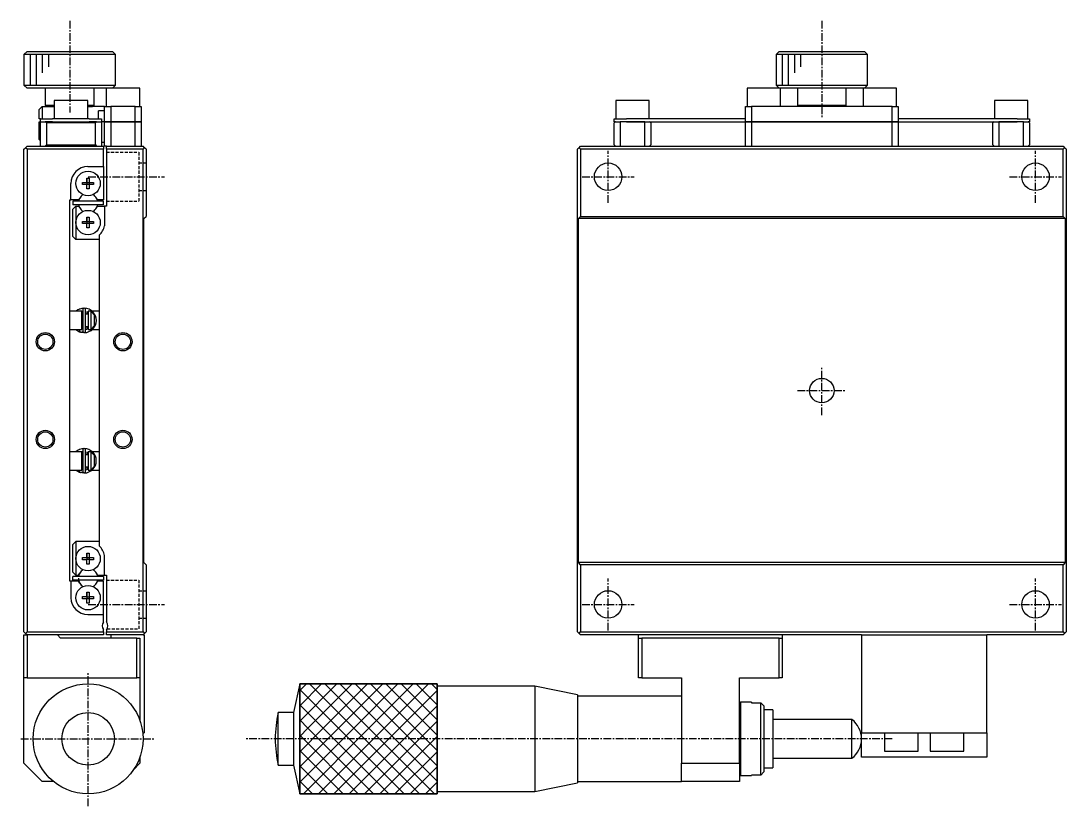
# Model space of a CAD drawing. Extents: x 10 to 391, y 10 to 252.
# Drawn here: x 219.5 to 390.7, y 87.2 to 215.8 of the extents above; entities that cross this region are included whole.
import ezdxf

# ---------------------------------------------------------------- set-up
doc = ezdxf.new("R2010")
doc.units = 0
doc.linetypes.add('CENTER', pattern=[2, 1.25, -0.25, 0.25, -0.25])
doc.linetypes.add('DASHED', pattern=[0.75, 0.5, -0.25])
doc.layers.get('0').update_dxf_attribs({"linetype": 'CONTINUOUS'})
doc.layers.add('CENTER', color=1, linetype='CENTER')

msp = doc.modelspace()

# ---------------------------------------------------------------- linework, layer by layer
at = {"color": 7, "linetype": 'CONTINUOUS'}
for p, q in [((220.5, 210.75), (220, 210.25)), ((220.5, 210.75), (234.5, 210.75)), ((235, 210.25), (234.5, 210.75)), ((343.655071, 210.75), (343.155071, 210.25)), ((343.655071, 210.75), (357.655071, 210.75)), ((358.155071, 210.25), (357.655071, 210.75)), ((235, 210.25), (220, 210.25)), ((220, 210.25), (220, 205.25)), ((235, 205.25), (235, 210.25)), ((358.155071, 210.25), (343.155071, 210.25)), ((343.155071, 210.25), (343.155071, 205.25)), ((358.155071, 205.25), (358.155071, 210.25)), ((220, 205.25), (235, 205.25)), ((220, 205.25), (220.5, 204.75)), ((233.45, 204.75), (220.5, 204.75)), ((223.5, 204.75), (223.5, 201.95)), ((231.5, 201.95), (231.5, 204.75)), ((238.95, 204.75), (233.45, 204.75)), ((233.45, 204.75), (233.45, 201.75)), ((234.5, 204.75), (235, 205.25)), ((238.95, 201.75), (238.95, 204.75)), ((343.905071, 204.75), (338.405071, 204.75)), ((338.405071, 204.75), (338.405071, 201.75)), ((343.155071, 205.25), (350.655071, 205.25)), ((343.155071, 205.25), (343.655071, 204.75)), ((350.655071, 204.75), (343.905071, 204.75)), ((343.905071, 201.75), (343.905071, 204.75)), ((346.655071, 204.75), (346.655071, 201.95)), ((350.655071, 205.25), (358.155071, 205.25)), ((357.405071, 204.75), (350.655071, 204.75)), ((354.655071, 201.95), (354.655071, 204.75)), ((362.905071, 204.75), (357.405071, 204.75)), ((357.405071, 204.75), (357.405071, 201.75)), ((357.655071, 204.75), (358.155071, 205.25)), ((362.905071, 201.75), (362.905071, 204.75)), ((230.45, 202.75), (224.95, 202.75)), ((224.95, 202.75), (224.95, 199.75)), ((230.45, 199.75), (230.45, 202.75)), ((322.405071, 202.75), (316.905071, 202.75)), ((316.905071, 202.75), (316.905071, 199.75)), ((322.405071, 199.75), (322.405071, 202.75)), ((384.405071, 202.75), (378.905071, 202.75)), ((378.905071, 202.75), (378.905071, 199.75)), ((384.405071, 199.75), (384.405071, 202.75)), ((223, 201.75), (222.5, 201.25)), ((222.5, 199.75), (222.5, 201.25)), ((223, 201.75), (223, 199.75)), ((223, 201.75), (224.95, 201.75)), ((223.5, 201.95), (224.95, 201.95)), ((223.5, 201.95), (223.7, 201.75)), ((230.45, 201.95), (231.5, 201.95)), ((230.45, 201.75), (231.2, 201.75)), ((233.2, 201.75), (231.2, 201.75)), ((231.3, 201.75), (231.5, 201.95)), ((233.2, 201.05), (232.2, 201.05)), ((232.2, 199.75), (232.2, 201.05)), ((233.2, 199.25), (233.2, 201.75)), ((233.2, 201.75), (234.2, 201.75)), ((234.2, 201.75), (234.2, 199.25)), ((238.2, 201.75), (234.2, 201.75)), ((238.2, 199.25), (238.2, 201.75)), ((238.2, 201.75), (239.2, 201.75)), ((239.2, 201.75), (239.2, 199.25)), ((338.155071, 199.25), (338.155071, 201.75)), ((338.155071, 201.75), (339.155071, 201.75)), ((339.155071, 201.75), (339.155071, 199.25)), ((362.155071, 201.75), (339.155071, 201.75)), ((346.655071, 201.95), (350.655071, 201.95)), ((346.655071, 201.95), (346.855071, 201.75)), ((350.655071, 201.95), (354.655071, 201.95)), ((354.455071, 201.75), (354.655071, 201.95)), ((362.155071, 199.25), (362.155071, 201.75)), ((362.155071, 201.75), (363.155071, 201.75)), ((363.155071, 201.75), (363.155071, 199.25)), ((222.7, 199.75), (222.5, 199.75)), ((222.5, 196.35), (222.5, 199.25)), ((222.5, 199.25), (222.7, 199.25)), ((222.7, 199.25), (222.7, 199.75)), ((222.7, 199.75), (224.7, 199.75)), ((222.7, 195.25), (222.7, 199.25)), ((222.7, 199.25), (223.5, 199.25)), ((223.7, 199.05), (223.5, 199.25)), ((223.5, 199.25), (223.82822, 199.25)), ((223.82822, 199.25), (223.5, 199.25)), ((231.7, 199.05), (223.7, 199.05)), ((223.7, 199.05), (223.7, 195.45)), ((224.7, 199.25), (223.82822, 199.25)), ((230.7, 199.75), (224.7, 199.75)), ((224.7, 199.25), (230.7, 199.25)), ((230.7, 199.75), (232.7, 199.75)), ((231.57178, 199.25), (230.7, 199.25)), ((231.57178, 199.25), (231.9, 199.25)), ((231.9, 199.25), (231.57178, 199.25)), ((231.9, 199.25), (231.7, 199.05)), ((231.7, 195.45), (231.7, 199.05)), ((231.9, 199.25), (232.7, 199.25)), ((232.7, 199.75), (232.7, 199.25)), ((232.7, 199.25), (232.7, 195.25)), ((233.2, 199.25), (232.7, 199.25)), ((234.2, 199.25), (233.2, 199.25)), ((233.2, 195.25), (233.2, 199.25)), ((233.2, 199.25), (234.2, 199.25)), ((234.2, 199.25), (238.2, 199.25)), ((234.2, 199.25), (234.2, 195.25)), ((238.2, 199.25), (234.2, 199.25)), ((239.2, 199.25), (238.2, 199.25)), ((238.2, 195.25), (238.2, 199.25)), ((238.2, 199.25), (239.2, 199.25)), ((239.2, 199.25), (239.2, 195.25)), ((316.655071, 199.25), (316.655071, 199.75)), ((316.655071, 199.75), (318.655071, 199.75)), ((316.855071, 199.25), (316.655071, 199.05)), ((316.855071, 199.25), (316.655071, 199.25)), ((316.655071, 195.45), (316.655071, 199.05)), ((316.855071, 199.25), (317.655071, 199.25)), ((317.655071, 199.25), (317.655071, 195.25)), ((318.655071, 199.25), (317.655071, 199.25)), ((318.655071, 199.25), (317.655071, 199.25)), ((338.155071, 199.75), (318.655071, 199.75)), ((321.655071, 199.25), (318.655071, 199.25)), ((318.655071, 199.25), (321.655071, 199.25)), ((321.655071, 195.25), (321.655071, 199.25)), ((321.655071, 199.25), (338.155071, 199.25)), ((322.655071, 199.05), (322.455071, 199.25)), ((322.655071, 199.05), (322.655071, 195.45)), ((339.155071, 199.25), (338.155071, 199.25)), ((338.155071, 195.25), (338.155071, 199.25)), ((338.155071, 199.25), (339.155071, 199.25)), ((339.155071, 199.25), (362.155071, 199.25)), ((339.155071, 199.25), (339.155071, 195.25)), ((362.155071, 199.25), (339.155071, 199.25)), ((363.155071, 199.25), (362.155071, 199.25)), ((362.155071, 195.25), (362.155071, 199.25)), ((362.155071, 199.25), (363.155071, 199.25)), ((382.655071, 199.75), (363.155071, 199.75)), ((363.155071, 199.25), (363.155071, 195.25)), ((363.155071, 199.25), (379.655071, 199.25)), ((378.855071, 199.25), (378.655071, 199.05)), ((378.655071, 195.45), (378.655071, 199.05)), ((379.655071, 199.25), (379.655071, 195.25)), ((382.655071, 199.25), (379.655071, 199.25)), ((379.655071, 199.25), (382.655071, 199.25)), ((382.655071, 199.75), (384.655071, 199.75)), ((383.655071, 199.25), (382.655071, 199.25)), ((383.655071, 199.25), (382.655071, 199.25)), ((383.655071, 195.25), (383.655071, 199.25)), ((383.655071, 199.25), (384.455071, 199.25)), ((384.655071, 199.05), (384.455071, 199.25)), ((384.655071, 199.25), (384.455071, 199.25)), ((384.655071, 199.75), (384.655071, 199.25)), ((384.655071, 199.05), (384.655071, 195.45)), ((220.25, 195), (220.5, 195.25)), ((220.5, 195.25), (233, 195.25)), ((222.5, 196.35), (222.7, 196.15)), ((223.5, 195.25), (223.7, 195.45)), ((223.7, 195.45), (231.7, 195.45)), ((231.7, 195.45), (231.9, 195.25)), ((233.2, 195.85), (232.7, 195.85)), ((233, 195.25), (233, 194.75)), ((233.5, 195.25), (233.2, 195.25)), ((233.5, 195.25), (239.5, 195.25)), ((233.5, 194.75), (233.5, 195.25)), ((239.75, 195), (239.5, 195.25)), ((310.905071, 195), (311.155071, 195.25)), ((311.155071, 195.25), (390.155071, 195.25)), ((316.655071, 195.45), (316.855071, 195.25)), ((322.455071, 195.25), (322.655071, 195.45)), ((378.655071, 195.45), (378.855071, 195.25)), ((384.455071, 195.25), (384.655071, 195.45)), ((390.155071, 195.25), (390.405071, 195)), ((220, 194.75), (220.25, 195)), ((220, 115.75), (220, 194.75)), ((220.5, 194.75), (220.25, 195)), ((233, 194.75), (220.5, 194.75)), ((220.5, 194.75), (220.5, 115.75)), ((233, 191.9), (233, 194.75)), ((233.5, 194.75), (233.5, 185.45)), ((239.5, 194.75), (233.5, 194.75)), ((239.75, 195), (239.5, 194.75)), ((239.5, 115.75), (239.5, 194.75)), ((240, 194.75), (239.75, 195)), ((240, 194.75), (240, 183.75)), ((310.905071, 195), (310.655071, 194.75)), ((310.655071, 115.75), (310.655071, 194.75)), ((311.155071, 194.75), (310.905071, 195)), ((390.155071, 194.75), (311.155071, 194.75)), ((311.155071, 194.75), (311.155071, 183.75)), ((390.405071, 195), (390.155071, 194.75)), ((390.155071, 183.75), (390.155071, 194.75)), ((390.655071, 194.75), (390.405071, 195)), ((390.655071, 194.75), (390.655071, 115.75)), ((230.45, 191.9), (233, 191.9)), ((233, 191.9), (233, 186.45)), ((230.32, 190.036361), (230.68, 190.036361)), ((230.32, 189.33), (230.32, 190.036361)), ((230.32, 190.036361), (230.32, 189.33)), ((230.68, 190.036361), (230.68, 189.33)), ((227.7, 186.45), (227.7, 189.15)), ((229.613639, 188.97), (229.613639, 189.33)), ((229.613639, 189.33), (230.32, 189.33)), ((230.32, 188.97), (229.613639, 188.97)), ((230.330372, 189.319628), (230.32, 189.33)), ((230.330372, 188.980372), (230.32, 188.97)), ((230.32, 188.263639), (230.32, 188.97)), ((230.32, 188.263639), (230.32, 188.97)), ((230.330372, 189.319628), (230.669628, 189.319628)), ((230.330372, 188.980372), (230.330372, 189.319628)), ((230.669628, 188.980372), (230.330372, 188.980372)), ((230.669628, 189.319628), (230.68, 189.33)), ((230.669628, 189.319628), (230.669628, 188.980372)), ((230.669628, 188.980372), (230.68, 188.97)), ((230.68, 189.33), (231.386361, 189.33)), ((230.68, 188.97), (230.68, 188.263639)), ((231.386361, 188.97), (230.68, 188.97)), ((231.386361, 189.33), (231.386361, 188.97)), ((229.125185, 186.74375), (228.955588, 186.45)), ((230.68, 188.263639), (230.32, 188.263639)), ((232.044412, 186.45), (231.874815, 186.74375)), ((227.5, 186.45), (227.7, 186.45)), ((227.5, 124.05), (227.5, 186.45)), ((228.955588, 186.45), (227.7, 186.45)), ((233, 186.25), (228, 186.25)), ((228, 186.25), (228, 185.65)), ((228.941104, 186.25), (228, 186.25)), ((233, 185.65), (228, 185.65)), ((228, 184.95), (228.5, 185.45)), ((228, 180.45), (228, 184.95)), ((228.5, 185.45), (228.5, 182.75)), ((228.5, 185.45), (228.955588, 185.45)), ((228.941104, 186.25), (228.85, 186.25)), ((228.941104, 186.25), (228.85, 186.25)), ((228.941104, 186.25), (228.85, 186.25)), ((228.941104, 186.25), (228.85, 186.25)), ((232.15, 186.25), (228.85, 186.25)), ((228.941104, 186.25), (228.85, 186.25)), ((228.941104, 186.25), (228.85, 186.25)), ((228.941104, 186.25), (228.85, 186.25)), ((228.955588, 185.45), (229.125185, 185.15625)), ((231.874815, 185.15625), (232.044412, 185.45)), ((233, 186.45), (232.044412, 186.45)), ((232.044412, 185.45), (233.2, 185.45)), ((232.15, 186.25), (232.058896, 186.25)), ((232.15, 186.25), (232.058896, 186.25)), ((232.15, 186.25), (232.058896, 186.25)), ((232.15, 186.25), (232.058896, 186.25)), ((232.15, 186.25), (232.058896, 186.25)), ((232.15, 186.25), (232.058896, 186.25)), ((232.15, 186.25), (232.058896, 186.25)), ((232.15, 186.25), (232.058896, 186.25)), ((232.15, 186.25), (232.058896, 186.25)), ((232.15, 186.25), (232.058896, 186.25)), ((232.15, 186.25), (232.058896, 186.25)), ((232.15, 186.25), (232.058896, 186.25)), ((232.15, 186.25), (232.058896, 186.25)), ((232.15, 186.25), (232.058896, 186.25)), ((232.15, 186.25), (232.058896, 186.25)), ((232.15, 186.25), (232.058896, 186.25)), ((233, 186.25), (232.058896, 186.25)), ((232.15, 186.25), (232.058896, 186.25)), ((232.15, 186.25), (232.058896, 186.25)), ((232.15, 186.25), (232.058896, 186.25)), ((232.15, 186.25), (232.058896, 186.25)), ((232.15, 186.25), (232.058896, 186.25)), ((232.15, 186.25), (232.058896, 186.25)), ((232.15, 186.25), (232.058896, 186.25)), ((232.15, 186.25), (232.058896, 186.25)), ((232.15, 186.25), (232.058896, 186.25)), ((232.15, 186.25), (232.058896, 186.25)), ((232.15, 186.25), (232.058896, 186.25)), ((232.15, 186.25), (232.058896, 186.25)), ((232.15, 186.25), (232.058896, 186.25)), ((232.15, 186.25), (232.058896, 186.25)), ((232.15, 186.25), (232.058896, 186.25)), ((233, 185.65), (233, 186.25)), ((233.2, 185.45), (233.2, 182.227985)), ((233.5, 185.45), (233.2, 185.45)), ((230.32, 183.636361), (230.68, 183.636361)), ((230.32, 182.93), (230.32, 183.636361)), ((230.32, 183.636361), (230.32, 182.93)), ((230.68, 183.636361), (230.68, 182.93)), ((239.65, 183.4), (240, 183.75)), ((239.65, 127.1), (239.65, 183.4)), ((310.805071, 183.4), (311.155071, 183.75)), ((390.505071, 183.4), (310.805071, 183.4)), ((310.805071, 127.1), (310.805071, 183.4)), ((311.155071, 183.75), (390.155071, 183.75)), ((390.155071, 183.75), (390.505071, 183.4)), ((390.505071, 183.4), (390.505071, 127.1)), ((228.5, 182.75), (228.5, 179.95)), ((229.613639, 182.57), (229.613639, 182.93)), ((229.613639, 182.93), (230.32, 182.93)), ((230.32, 182.57), (229.613639, 182.57)), ((230.330372, 182.919628), (230.32, 182.93)), ((230.330372, 182.580372), (230.32, 182.57)), ((230.32, 181.863639), (230.32, 182.57)), ((230.32, 181.863639), (230.32, 182.57)), ((230.68, 181.863639), (230.32, 181.863639)), ((230.330372, 182.919628), (230.669628, 182.919628)), ((230.330372, 182.580372), (230.330372, 182.919628)), ((230.669628, 182.580372), (230.330372, 182.580372)), ((230.669628, 182.919628), (230.68, 182.93)), ((230.669628, 182.919628), (230.669628, 182.580372)), ((230.669628, 182.580372), (230.68, 182.57)), ((230.68, 182.93), (231.386361, 182.93)), ((230.68, 182.57), (230.68, 181.863639)), ((231.386361, 182.57), (230.68, 182.57)), ((231.386361, 182.93), (231.386361, 182.57)), ((228.5, 179.95), (228, 180.45)), ((232.3, 179.95), (228.5, 179.95)), ((232.3, 180.670938), (232.3, 129.829062)), ((229.5, 168.25), (227.5, 168.25)), ((229.083013, 168.574719), (229.052757, 168.561763)), ((229.129746, 168.593476), (229.082757, 168.575736)), ((229.082757, 168.575736), (229.084188, 168.576033)), ((229.084188, 168.576033), (229.084506, 168.575257)), ((229.086326, 168.575678), (229.084188, 168.576033)), ((229.131876, 168.594192), (229.129746, 168.593476)), ((229.132808, 168.594503), (229.131876, 168.594192)), ((229.134293, 168.594996), (229.132808, 168.594503)), ((229.135234, 168.595306), (229.134293, 168.594996)), ((229.136868, 168.595841), (229.135234, 168.595306)), ((229.138065, 168.596231), (229.136868, 168.595841)), ((229.140381, 168.596978), (229.138065, 168.596231)), ((229.141535, 168.597347), (229.140381, 168.596978)), ((229.499986, 168.240463), (229.629476, 168.265247)), ((229.5, 165.25), (229.5, 168.25)), ((229.629494, 167.75), (229.5, 167.75)), ((229.500041, 168.140777), (229.629494, 167.906077)), ((229.629494, 168.505629), (229.629494, 164.955629)), ((230.079494, 164.955629), (230.079494, 168.505629)), ((230.5, 167.75), (230.079494, 167.75)), ((230.3, 168.215897), (230.3, 167.75)), ((230.5, 168.25), (230.5, 165.25)), ((231, 168.25), (230.5, 168.25)), ((231, 168.195683), (231, 168.25)), ((231, 168.195683), (231.5, 167.666515)), ((231, 165.304317), (231, 168.195683)), ((231.152642, 168.25), (231.15254, 168.25)), ((232.3, 168.25), (231.15339, 168.25)), ((231.5, 167.666515), (231.5, 165.833485)), ((227.5, 165.25), (229.5, 165.25)), ((228.512023, 165.249848), (229.083229, 164.886449)), ((229.0409, 164.90473), (229.825854, 164.732096)), ((229.07409, 164.890298), (229.202907, 165.250029)), ((229.078772, 164.897811), (229.079102, 164.904696)), ((229.07912, 164.892386), (229.078772, 164.897811)), ((229.079102, 164.904696), (229.080109, 164.912991)), ((229.080145, 164.888463), (229.07912, 164.892386)), ((229.080109, 164.912991), (229.081785, 164.922633)), ((229.081839, 164.88607), (229.080145, 164.888463)), ((229.081785, 164.922633), (229.084117, 164.933549)), ((229.084188, 164.885226), (229.081839, 164.88607)), ((229.082757, 164.885522), (229.114344, 164.873185)), ((229.084117, 164.933549), (229.087088, 164.945659)), ((229.087088, 164.945659), (229.090676, 164.958872)), ((229.090676, 164.958872), (229.094853, 164.973089)), ((229.094853, 164.973089), (229.09959, 164.988204)), ((229.09959, 164.988204), (229.104849, 165.004103)), ((229.104849, 165.004103), (229.110592, 165.020668)), ((229.110592, 165.020668), (229.116777, 165.037774)), ((229.114344, 164.873185), (229.148275, 164.861799)), ((229.116777, 165.037774), (229.123356, 165.055295)), ((229.123356, 165.055295), (229.13028, 165.073098)), ((229.13028, 165.073098), (229.137498, 165.091051)), ((229.137498, 165.091051), (229.144956, 165.10902)), ((229.144956, 165.10902), (229.152597, 165.126869)), ((229.148275, 164.861799), (229.182724, 164.852124)), ((229.152597, 165.126869), (229.160366, 165.144466)), ((229.160366, 165.144466), (229.168203, 165.161679)), ((229.168203, 165.161679), (229.17605, 165.178379)), ((229.17605, 165.178379), (229.183849, 165.194441)), ((229.182724, 164.852124), (229.217603, 164.844184)), ((229.183849, 165.194441), (229.19154, 165.209745)), ((229.19154, 165.209745), (229.199067, 165.224177)), ((229.199067, 165.224177), (229.206373, 165.237629)), ((229.206373, 165.237629), (229.213404, 165.25)), ((229.217603, 164.844184), (229.252828, 164.837996)), ((229.252828, 164.837996), (229.288311, 164.833577)), ((229.288311, 164.833577), (229.323966, 164.830935)), ((229.323966, 164.830935), (229.359705, 164.830078)), ((229.359705, 164.830078), (229.395442, 164.831006)), ((229.395442, 164.831006), (229.43109, 164.833719)), ((229.43109, 164.833719), (229.46656, 164.838208)), ((229.46656, 164.838208), (229.501767, 164.844463)), ((229.5, 165.75), (229.629494, 165.75)), ((229.629494, 165.555181), (229.500031, 165.320475)), ((229.501767, 164.844463), (229.536624, 164.852469)), ((229.536624, 164.852469), (229.571046, 164.862206)), ((229.571046, 164.862206), (229.604949, 164.873652)), ((229.604949, 164.873652), (229.63825, 164.886779)), ((229.63825, 164.886779), (229.640081, 164.887557)), ((230.079494, 165.75), (230.5, 165.75)), ((230.50005, 165.320647), (230.079546, 165.196024)), ((230.3, 165.75), (230.3, 165.25)), ((230.3, 165.25), (230.314106, 165.25)), ((230.314128, 165.25), (230.314272, 165.25)), ((230.31435, 165.25), (230.314497, 165.25)), ((230.5, 165.25), (231, 165.25)), ((231.5, 165.833485), (231, 165.304317)), ((231, 165.25), (231, 165.304317)), ((231.19646, 165.25), (231.196563, 165.25)), ((231.197432, 165.25), (232.3, 165.25)), ((229.073784, 145.612403), (229.043529, 145.599447)), ((229.120518, 145.631159), (229.073528, 145.61342)), ((229.073528, 145.61342), (229.074959, 145.613716)), ((229.077097, 145.613361), (229.074959, 145.613716)), ((229.074959, 145.613716), (229.075278, 145.612941)), ((229.122648, 145.631875), (229.120518, 145.631159)), ((229.123579, 145.632186), (229.122648, 145.631875)), ((229.125065, 145.632679), (229.123579, 145.632186)), ((229.126005, 145.632989), (229.125065, 145.632679)), ((229.127639, 145.633525), (229.126005, 145.632989)), ((229.128837, 145.633914), (229.127639, 145.633525)), ((229.131153, 145.634661), (229.128837, 145.633914)), ((229.132306, 145.63503), (229.131153, 145.634661)), ((229.620266, 145.543313), (229.620266, 141.993313)), ((230.070266, 141.993313), (230.070266, 145.543313)), ((229.5, 145.25), (227.5, 145.25)), ((229.388766, 145.250374), (229.495572, 145.279275)), ((229.495572, 145.279275), (229.620248, 145.302931)), ((229.5, 142.25), (229.5, 145.25)), ((229.620266, 144.75), (229.5, 144.75)), ((229.500045, 145.172453), (229.620266, 144.943761)), ((230.5, 144.75), (230.070266, 144.75)), ((230.3, 145.25), (230.3, 144.75)), ((230.5, 145.25), (230.5, 142.25)), ((231, 145.25), (230.5, 145.25)), ((231, 145.195683), (231, 145.25)), ((231, 142.304317), (231, 145.195683)), ((231, 145.195683), (231.5, 144.666515)), ((231.186763, 145.25), (231.186619, 145.25)), ((232.3, 145.25), (231.186982, 145.25)), ((231.5, 144.666515), (231.5, 142.833485)), ((227.5, 142.25), (229.5, 142.25)), ((228.545646, 142.249831), (229.074, 141.924132)), ((229.064862, 141.927981), (229.173237, 142.250038)), ((229.098353, 142.049759), (229.103695, 142.064879)), ((229.103695, 142.064879), (229.109378, 142.080397)), ((229.109378, 142.080397), (229.11537, 142.09622)), ((229.11537, 142.09622), (229.121634, 142.112252)), ((229.121634, 142.112252), (229.128131, 142.128396)), ((229.128131, 142.128396), (229.134823, 142.144554)), ((229.134823, 142.144554), (229.141669, 142.16063)), ((229.141669, 142.16063), (229.148628, 142.176524)), ((229.148628, 142.176524), (229.155658, 142.192143)), ((229.155658, 142.192143), (229.162715, 142.20739)), ((229.162715, 142.20739), (229.169759, 142.222175)), ((229.169759, 142.222175), (229.176745, 142.236407)), ((229.176745, 142.236407), (229.183632, 142.25)), ((229.5, 142.75), (229.620266, 142.75)), ((229.620266, 142.592864), (229.500008, 142.364147)), ((230.070266, 142.75), (230.5, 142.75)), ((230.500038, 142.362579), (230.070318, 142.233708)), ((230.3, 142.75), (230.3, 142.285453)), ((230.5, 142.25), (231, 142.25)), ((231.5, 142.833485), (231, 142.304317)), ((231, 142.25), (231, 142.304317)), ((231.145384, 142.25), (232.3, 142.25)), ((229.031672, 141.942413), (229.065224, 141.927833)), ((229.065224, 141.927833), (229.816625, 141.76978)), ((229.069602, 141.933126), (229.069622, 141.938725)), ((229.070131, 141.928722), (229.069602, 141.933126)), ((229.069622, 141.938725), (229.07019, 141.945486)), ((229.071205, 141.925539), (229.070131, 141.928722)), ((229.07019, 141.945486), (229.071303, 141.953367)), ((229.072818, 141.923598), (229.071205, 141.925539)), ((229.071303, 141.953367), (229.072954, 141.962321)), ((229.074959, 141.922909), (229.072818, 141.923598)), ((229.072954, 141.962321), (229.075134, 141.972293)), ((229.073528, 141.923205), (229.105115, 141.910868)), ((229.075134, 141.972293), (229.077828, 141.983224)), ((229.077828, 141.983224), (229.081022, 141.995046)), ((229.081022, 141.995046), (229.084694, 142.00769)), ((229.084694, 142.00769), (229.088824, 142.021078)), ((229.088824, 142.021078), (229.093386, 142.035129)), ((229.093386, 142.035129), (229.098353, 142.049759)), ((229.105115, 141.910868), (229.139047, 141.899483)), ((229.139047, 141.899483), (229.173496, 141.889808)), ((229.173496, 141.889808), (229.208375, 141.881867)), ((229.208375, 141.881867), (229.243599, 141.87568)), ((229.243599, 141.87568), (229.279082, 141.87126)), ((229.279082, 141.87126), (229.314737, 141.868619)), ((229.314737, 141.868619), (229.350477, 141.867761)), ((229.350477, 141.867761), (229.386214, 141.86869)), ((229.386214, 141.86869), (229.421861, 141.871402)), ((229.421861, 141.871402), (229.457331, 141.875891)), ((229.457331, 141.875891), (229.492538, 141.882146)), ((229.492538, 141.882146), (229.527395, 141.890152)), ((229.527395, 141.890152), (229.561817, 141.89989)), ((229.561817, 141.89989), (229.595721, 141.911336)), ((229.595721, 141.911336), (229.629022, 141.924462)), ((229.629022, 141.924462), (229.630853, 141.92524)), ((228, 130.05), (228.5, 130.55)), ((228.5, 130.55), (228.5, 127.75)), ((232.3, 130.55), (228.5, 130.55)), ((228, 125.55), (228, 130.05)), ((230.32, 128.636361), (230.68, 128.636361)), ((230.32, 127.93), (230.32, 128.636361)), ((230.32, 128.636361), (230.32, 127.93)), ((230.68, 128.636361), (230.68, 127.93)), ((228.5, 127.75), (228.5, 125.05)), ((229.613639, 127.57), (229.613639, 127.93)), ((229.613639, 127.93), (230.32, 127.93)), ((230.32, 127.57), (229.613639, 127.57)), ((230.330372, 127.919628), (230.32, 127.93)), ((230.330372, 127.580372), (230.32, 127.57)), ((230.32, 126.863639), (230.32, 127.57)), ((230.32, 126.863639), (230.32, 127.57)), ((230.68, 126.863639), (230.32, 126.863639)), ((230.330372, 127.919628), (230.669628, 127.919628)), ((230.330372, 127.580372), (230.330372, 127.919628)), ((230.669628, 127.580372), (230.330372, 127.580372)), ((230.669628, 127.919628), (230.68, 127.93)), ((230.669628, 127.919628), (230.669628, 127.580372)), ((230.669628, 127.580372), (230.68, 127.57)), ((230.68, 127.93), (231.386361, 127.93)), ((230.68, 127.57), (230.68, 126.863639)), ((231.386361, 127.57), (230.68, 127.57)), ((231.386361, 127.93), (231.386361, 127.57)), ((233.2, 125.05), (233.2, 128.272015)), ((240, 126.75), (239.65, 127.1)), ((240, 126.75), (240, 115.75)), ((311.155071, 126.75), (310.805071, 127.1)), ((390.505071, 127.1), (310.805071, 127.1)), ((390.155071, 126.75), (311.155071, 126.75)), ((311.155071, 126.75), (311.155071, 115.75)), ((390.505071, 127.1), (390.155071, 126.75)), ((390.155071, 115.75), (390.155071, 126.75)), ((228.5, 125.05), (228, 125.55)), ((228.5, 125.05), (228.955588, 125.05)), ((228.955588, 125.05), (229.125185, 125.34375)), ((231.874815, 125.34375), (232.044412, 125.05)), ((232.044412, 125.05), (233.2, 125.05)), ((233.2, 125.05), (233.5, 125.05)), ((233.5, 125.05), (233.5, 117.411438)), ((227.7, 124.05), (227.5, 124.05)), ((227.7, 124.05), (227.7, 121.35)), ((228.955588, 124.05), (227.7, 124.05)), ((233, 124.85), (228, 124.85)), ((228, 124.25), (228, 124.85)), ((233, 124.25), (228, 124.25)), ((228.941104, 124.25), (228, 124.25)), ((228.941104, 124.25), (228.85, 124.25)), ((228.941104, 124.25), (228.85, 124.25)), ((228.941104, 124.25), (228.85, 124.25)), ((228.941104, 124.25), (228.85, 124.25)), ((228.941104, 124.25), (228.85, 124.25)), ((228.941104, 124.25), (228.85, 124.25)), ((228.941104, 124.25), (228.85, 124.25)), ((232.15, 124.25), (228.85, 124.25)), ((228.941104, 124.25), (228.85, 124.25)), ((228.941104, 124.25), (228.85, 124.25)), ((228.941104, 124.25), (228.85, 124.25)), ((228.941104, 124.25), (228.85, 124.25)), ((228.941104, 124.25), (228.85, 124.25)), ((228.941104, 124.25), (228.85, 124.25)), ((228.941104, 124.25), (228.85, 124.25)), ((229.125185, 123.75625), (228.955588, 124.05)), ((232.044412, 124.05), (231.874815, 123.75625)), ((233, 124.05), (232.044412, 124.05)), ((232.15, 124.25), (232.058896, 124.25)), ((232.15, 124.25), (232.058896, 124.25)), ((232.15, 124.25), (232.058896, 124.25)), ((232.15, 124.25), (232.058896, 124.25)), ((232.15, 124.25), (232.058896, 124.25)), ((232.15, 124.25), (232.058896, 124.25)), ((232.15, 124.25), (232.058896, 124.25)), ((232.15, 124.25), (232.058896, 124.25)), ((232.15, 124.25), (232.058896, 124.25)), ((232.15, 124.25), (232.058896, 124.25)), ((232.15, 124.25), (232.058896, 124.25)), ((232.15, 124.25), (232.058896, 124.25)), ((232.15, 124.25), (232.058896, 124.25)), ((232.15, 124.25), (232.058896, 124.25)), ((232.15, 124.25), (232.058896, 124.25)), ((232.15, 124.25), (232.058896, 124.25)), ((233, 124.25), (232.058896, 124.25)), ((232.15, 124.25), (232.058896, 124.25)), ((232.15, 124.25), (232.058896, 124.25)), ((232.15, 124.25), (232.058896, 124.25)), ((232.15, 124.25), (232.058896, 124.25)), ((232.15, 124.25), (232.058896, 124.25)), ((232.15, 124.25), (232.058896, 124.25)), ((232.15, 124.25), (232.058896, 124.25)), ((232.15, 124.25), (232.058896, 124.25)), ((232.15, 124.25), (232.058896, 124.25)), ((232.15, 124.25), (232.058896, 124.25)), ((232.15, 124.25), (232.058896, 124.25)), ((232.15, 124.25), (232.058896, 124.25)), ((232.15, 124.25), (232.058896, 124.25)), ((232.15, 124.25), (232.058896, 124.25)), ((232.15, 124.25), (232.058896, 124.25)), ((233, 124.85), (233, 124.25)), ((233, 118.6), (233, 124.05)), ((229.613639, 121.17), (229.613639, 121.53)), ((229.613639, 121.53), (230.32, 121.53)), ((230.32, 122.236361), (230.68, 122.236361)), ((230.32, 121.53), (230.32, 122.236361)), ((230.32, 122.236361), (230.32, 121.53)), ((230.330372, 121.519628), (230.32, 121.53)), ((230.669628, 121.519628), (230.68, 121.53)), ((230.68, 122.236361), (230.68, 121.53)), ((230.68, 121.53), (231.386361, 121.53)), ((231.386361, 121.53), (231.386361, 121.17)), ((230.32, 121.17), (229.613639, 121.17)), ((230.330372, 121.180372), (230.32, 121.17)), ((230.32, 120.463639), (230.32, 121.17)), ((230.32, 120.463639), (230.32, 121.17)), ((230.68, 120.463639), (230.32, 120.463639)), ((230.330372, 121.519628), (230.669628, 121.519628)), ((230.330372, 121.180372), (230.330372, 121.519628)), ((230.669628, 121.180372), (230.330372, 121.180372)), ((230.669628, 121.519628), (230.669628, 121.180372)), ((230.669628, 121.180372), (230.68, 121.17)), ((230.68, 121.17), (230.68, 120.463639)), ((231.386361, 121.17), (230.68, 121.17)), ((230.45, 118.6), (233, 118.6)), ((233, 117.35), (233, 118.6)), ((220, 115.75), (220.25, 115.5)), ((220, 108.25), (220, 115.25)), ((220, 115.25), (220.5, 115.25)), ((220.25, 115.5), (220.5, 115.75)), ((220.5, 115.25), (220.25, 115.5)), ((220.5, 115.75), (233, 115.75)), ((220.5, 115.25), (220.5, 108.25)), ((233, 115.25), (220.5, 115.25)), ((226, 114.75), (225.5, 115.25)), ((238.5, 114.75), (226, 114.75)), ((233, 115.75), (233, 116.15)), ((233, 115.75), (233, 115.25)), ((233.5, 116.088562), (233.5, 115.75)), ((233.5, 115.75), (239.5, 115.75)), ((233.5, 115.25), (233.5, 115.75)), ((239.5, 115.25), (233.5, 115.25)), ((234.2, 115.25), (234.2, 114.75)), ((238.5, 108.25), (238.5, 114.75)), ((238.5, 114.75), (239, 114.75)), ((239, 114.75), (239, 108.25)), ((239.5, 115.75), (239.75, 115.5)), ((239.5, 115.25), (239.75, 115.5)), ((239.5, 115.25), (239.7, 115.25)), ((239.7, 115.25), (239.7, 99.25)), ((239.75, 115.5), (240, 115.75)), ((310.655071, 115.75), (310.905071, 115.5)), ((310.905071, 115.5), (311.155071, 115.75)), ((311.155071, 115.25), (310.905071, 115.5)), ((311.155071, 115.75), (390.155071, 115.75)), ((357.155071, 115.25), (311.155071, 115.25)), ((320.655071, 114.75), (320.655071, 115.25)), ((320.655071, 108.25), (320.655071, 114.75)), ((320.655071, 114.75), (321.155071, 114.75)), ((321.155071, 114.75), (321.155071, 108.25)), ((343.655071, 114.75), (321.155071, 114.75)), ((343.655071, 108.25), (343.655071, 114.75)), ((343.655071, 114.75), (344.155071, 114.75)), ((344.155071, 115.25), (344.155071, 114.75)), ((344.155071, 114.75), (344.155071, 108.25)), ((357.155071, 115.25), (357.155071, 99.25)), ((357.155071, 115.25), (377.655071, 115.25)), ((377.655071, 99.25), (377.655071, 115.25)), ((390.155071, 115.25), (377.655071, 115.25)), ((390.155071, 115.75), (390.405071, 115.5)), ((390.405071, 115.5), (390.155071, 115.25)), ((390.405071, 115.5), (390.655071, 115.75)), ((220.5, 108.25), (220, 108.25)), ((220, 94.25), (220, 108.25)), ((220.5, 108.25), (238.5, 108.25)), ((239, 108.25), (238.5, 108.25)), ((239, 108.25), (239, 101.20804)), ((321.155071, 108.25), (320.655071, 108.25)), ((321.155071, 108.25), (327.655071, 108.25)), ((327.655071, 108.25), (327.655071, 94.25)), ((337.155071, 94.25), (337.155071, 108.25)), ((337.155071, 108.25), (343.655071, 108.25)), ((344.155071, 108.25), (343.655071, 108.25)), ((265.155071, 107.25), (264.155071, 102.55)), ((265.155071, 107.25), (287.655071, 107.25)), ((265.155071, 89.25), (265.155071, 107.25)), ((287.655071, 106.85), (287.655071, 107.25)), ((287.655071, 98.25), (287.655071, 107.25)), ((287.655071, 107.25), (287.655071, 89.25)), ((287.655071, 106.85), (287.655071, 89.65)), ((303.655071, 106.85), (287.655071, 106.85)), ((303.655071, 106.85), (303.655071, 89.65)), ((310.655071, 105.45), (303.655071, 106.85)), ((310.655071, 105.45), (310.655071, 105.25)), ((310.655071, 105.45), (310.655071, 91.05)), ((310.655071, 105.25), (310.655071, 91.25)), ((327.655071, 105.25), (310.655071, 105.25)), ((337.355071, 104.25), (337.155071, 104.05)), ((337.355071, 104.25), (337.355071, 92.25)), ((339.155071, 104.25), (337.355071, 104.25)), ((339.155071, 104.25), (339.155071, 104.16608)), ((339.155071, 104.16608), (340.655071, 104.16608)), ((340.655071, 92.33392), (340.655071, 104.16608)), ((340.655071, 104.16608), (341.155071, 103.658327)), ((341.155071, 103.658327), (341.155071, 92.841673)), ((342.655071, 103), (341.155071, 103)), ((342.655071, 103), (342.655071, 98.25)), ((342.655071, 103), (342.655071, 102.75)), ((261.655071, 93.95), (261.655071, 102.55)), ((264.155071, 102.55), (261.655071, 102.55)), ((264.155071, 102.55), (264.155071, 93.95)), ((355.587891, 101.425), (342.655071, 101.425)), ((355.587891, 95.075), (355.587891, 101.425)), ((239.444272, 99.25), (239.7, 99.25)), ((342.655071, 98.25), (342.655071, 93.5)), ((357.155071, 99.25), (377.655071, 99.25)), ((357.155071, 95.25), (357.155071, 99.25)), ((360.905071, 99.25), (360.905071, 96.25)), ((366.405071, 96.25), (366.405071, 99.25)), ((368.405071, 99.25), (368.405071, 96.25)), ((373.905071, 96.25), (373.905071, 99.25)), ((377.655071, 99.25), (377.655071, 95.25)), ((360.905071, 96.25), (363.655071, 96.25)), ((363.655071, 96.25), (366.405071, 96.25)), ((368.405071, 96.25), (371.155071, 96.25)), ((371.155071, 96.25), (373.905071, 96.25)), ((220, 94.25), (223, 91.25)), ((237.948958, 93.198958), (239, 94.25)), ((239, 95.29196), (239, 94.25)), ((327.655071, 94.25), (337.155071, 94.25)), ((327.655071, 91.25), (327.655071, 94.25)), ((337.155071, 94.25), (337.155071, 91.25)), ((342.655071, 95.075), (355.587891, 95.075)), ((377.655071, 95.25), (357.155071, 95.25)), ((261.655071, 93.95), (264.155071, 93.95)), ((264.155071, 93.95), (265.155071, 89.25)), ((337.155071, 92.45), (337.355071, 92.25)), ((341.155071, 92.841673), (340.655071, 92.33392)), ((341.155071, 93.5), (342.655071, 93.5)), ((342.655071, 93.75), (342.655071, 93.5)), ((224.843146, 91.25), (223, 91.25)), ((303.655071, 89.65), (310.655071, 91.05)), ((310.655071, 91.25), (310.655071, 91.05)), ((310.655071, 91.25), (327.655071, 91.25)), ((337.155071, 91.25), (327.655071, 91.25)), ((337.355071, 92.25), (339.155071, 92.25)), ((340.655071, 92.33392), (339.155071, 92.33392)), ((339.155071, 92.33392), (339.155071, 92.25)), ((287.655071, 89.25), (265.155071, 89.25)), ((287.655071, 89.25), (287.655071, 89.65)), ((287.655071, 89.65), (303.655071, 89.65))]:
    msp.add_line(p, q, dxfattribs=at)
at = {"color": 3, "linetype": 'CONTINUOUS'}
for p, q in [((221, 210.25), (221, 205.25)), ((222, 210.25), (222, 205.25)), ((223, 210.25), (223, 207.25)), ((224, 210.25), (224, 208.25)), ((344.155071, 210.25), (344.155071, 205.25)), ((345.155071, 210.25), (345.155071, 205.25)), ((346.155071, 210.25), (346.155071, 207.25)), ((347.155071, 210.25), (347.155071, 208.25)), ((265.155071, 107.25), (265.155071, 89.25)), ((287.655071, 107.25), (265.155071, 107.25)), ((265.155071, 106.155071), (266.25, 107.25)), ((265.155071, 103.655071), (268.75, 107.25)), ((265.155071, 101.155071), (271.25, 107.25)), ((265.155071, 106.344929), (271.5, 100)), ((266.5, 100), (273.75, 107.25)), ((266.75, 107.25), (274, 100)), ((269, 100), (276.25, 107.25)), ((269.25, 107.25), (276.5, 100)), ((271.5, 100), (278.75, 107.25)), ((271.75, 107.25), (279, 100)), ((274, 100), (281.25, 107.25)), ((274.25, 107.25), (281.5, 100)), ((276.5, 100), (283.75, 107.25)), ((276.75, 107.25), (284, 100)), ((279, 100), (286.25, 107.25)), ((279.25, 107.25), (286.5, 100)), ((281.5, 100), (287.655071, 106.155071)), ((281.75, 107.25), (287.655071, 101.344929)), ((284.25, 107.25), (287.655071, 103.844929)), ((286.75, 107.25), (287.655071, 106.344929)), ((265.155071, 103.844929), (269, 100)), ((284, 100), (287.655071, 103.655071)), ((265.155071, 101.344929), (266.5, 100)), ((286.5, 100), (287.655071, 101.155071)), ((265.155071, 98.655071), (266.5, 100)), ((265.155071, 96.155071), (269, 100)), ((265.155071, 93.655071), (271.5, 100)), ((265.155071, 91.155071), (274, 100)), ((265.75, 89.25), (276.5, 100)), ((266.5, 100), (277.25, 89.25)), ((268.25, 89.25), (279, 100)), ((269, 100), (279.75, 89.25)), ((270.75, 89.25), (281.5, 100)), ((271.5, 100), (282.25, 89.25)), ((273.25, 89.25), (284, 100)), ((274, 100), (284.75, 89.25)), ((275.75, 89.25), (286.5, 100)), ((276.5, 100), (287.25, 89.25)), ((279, 100), (287.655071, 91.344929)), ((281.5, 100), (287.655071, 93.844929)), ((284, 100), (287.655071, 96.344929)), ((286.5, 100), (287.655071, 98.844929)), ((265.155071, 98.844929), (274.75, 89.25)), ((278.25, 89.25), (287.655071, 98.655071)), ((287.655071, 89.25), (287.655071, 98.25)), ((265.155071, 96.344929), (272.25, 89.25)), ((280.75, 89.25), (287.655071, 96.155071)), ((265.155071, 93.844929), (269.75, 89.25)), ((283.25, 89.25), (287.655071, 93.655071)), ((265.155071, 91.344929), (267.25, 89.25)), ((285.75, 89.25), (287.655071, 91.155071)), ((265.155071, 89.25), (287.655071, 89.25))]:
    msp.add_line(p, q, dxfattribs=at)
at = {"color": 3, "linetype": 'DASHED'}
for p, q in [((233.5, 194.25), (238.8, 194.25)), ((238.8, 194.25), (238.8, 186.25)), ((238.8, 192.5), (240, 192.5)), ((238.8, 188), (240, 188)), ((233.5, 186.25), (238.8, 186.25)), ((233.5, 124.25), (238.8, 124.25)), ((238.8, 124.25), (238.8, 116.25)), ((238.8, 122.5), (240, 122.5)), ((238.8, 118), (240, 118)), ((233.616025, 116.25), (238.8, 116.25))]:
    msp.add_line(p, q, dxfattribs=at)
at = {"color": 7, "linetype": 'CONTINUOUS'}
for centre, radius in [((315.655071, 190.25), 2.25), ((385.655071, 190.25), 2.25), ((230.5, 189.15), 2), ((230.5, 182.75), 2), ((223.5, 163.25), 1.25), ((236.2, 163.25), 1.25), ((350.655071, 155.25), 2), ((223.5, 147.25), 1.25), ((236.2, 147.25), 1.25), ((230.5, 127.75), 2), ((230.5, 121.35), 2), ((315.655071, 120.25), 2.25), ((385.655071, 120.25), 2.25), ((230.5, 98.25), 9), ((230.5, 98.25), 4.3)]:
    msp.add_circle(centre, radius, dxfattribs=at)
at = {"color": 3, "linetype": 'CONTINUOUS'}
for centre in [(223.5, 163.25), (236.2, 163.25), (223.5, 147.25), (236.2, 147.25)]:
    msp.add_circle(centre, 1.5, dxfattribs=at)
at = {"color": 7, "linetype": 'CONTINUOUS'}
for centre, radius, start, end in [((230.45, 189.15), 2.75, 90, 180), ((230.5, 185.949999), 1.5875, 149.999969, 169.106943), ((230.5, 185.95), 1.5875, 135, 150), ((230.615, 185.83519), 1.75, 121.886504, 135.004406), ((230.5, 185.949999), 1.5875, 120.433182, 134.999975), ((230.5, 185.949999), 1.5875, 45.000025, 59.566818), ((230.385, 185.83519), 1.75, 44.995594, 58.113496), ((230.5, 185.95), 1.5875, 30, 45), ((230.5, 185.949999), 1.5875, 10.89309, 30.000031), ((230.5, 185.949999), 1.5875, 190.893044, 210), ((230.5, 185.95), 1.5875, 210, 225), ((230.5, 185.95), 1.5875, 315, 330), ((230.5, 185.949999), 1.5875, 330.000031, 349.106956), ((230.5, 185.949999), 1.5875, 224.999975, 239.566737), ((230.615, 186.06481), 1.75, 224.995594, 238.113496), ((230.5, 185.949999), 1.5875, 300.433263, 315.000025), ((230.385, 186.06481), 1.75, 301.886504, 315.004406), ((230.5, 182.75), 2.75, 310.885193, 349.057501), ((229.85609, 166.725979), 2.00346, 90.863794, 130.459737), ((229.854494, 168.505629), 0.225, 0, 180), ((229.854456, 166.730585), 1.998762, 270.738023, 89.187021), ((229.854494, 164.955629), 0.225, 180, 0), ((229.846694, 143.764546), 2.002574, 90.859394, 132.103214), ((229.845266, 145.543313), 0.225, 0, 180), ((229.845227, 143.768268), 1.998762, 270.738023, 89.187021), ((229.845266, 141.993313), 0.225, 180, 0), ((230.5, 127.75), 2.75, 10.942499, 49.114807), ((230.5, 124.550001), 1.5875, 150.000031, 169.10691), ((230.5, 124.55), 1.5875, 135, 150), ((230.5, 124.550001), 1.5875, 120.433263, 135.000025), ((230.615, 124.43519), 1.75, 121.886504, 135.004406), ((230.5, 124.550001), 1.5875, 44.999975, 59.566737), ((230.385, 124.43519), 1.75, 44.995594, 58.113496), ((230.5, 124.55), 1.5875, 30, 45), ((230.5, 124.550001), 1.5875, 10.893056, 29.999969), ((230.5, 124.550001), 1.5875, 180, 210.000031), ((230.5, 124.55), 1.5875, 210, 225), ((230.615, 124.66481), 1.75, 224.995594, 238.113496), ((230.5, 124.550001), 1.5875, 225.000025, 239.566818), ((230.5, 124.550001), 1.5875, 300.433182, 314.999975), ((230.385, 124.66481), 1.75, 301.886504, 315.004406), ((230.5, 124.55), 1.5875, 315, 330), ((230.5, 124.550001), 1.5875, 329.999969, 349.10691), ((230.45, 121.35), 2.75, 180, 270), ((233.8, 116.75), 1, 143.130102, 216.869898), ((232.75, 116.75), 1, 318.590378, 41.409622), ((279.895071, 98.25), 18.74, 166.734971, 180), ((353.154914, 98.25), 4, 307.462651, 52.537349), ((279.895071, 98.25), 18.74, 180, 193.265029)]:
    msp.add_arc(centre, radius, start, end, dxfattribs=at)
at = {"layer": 'CENTER', "color": 1, "linetype": 'CENTER'}
for p, q in [((227.5, 215.75), (227.5, 200.75)), ((350.655071, 215.75), (350.655071, 199.75)), ((315.655071, 186), (315.655071, 194.5)), ((385.655071, 186), (385.655071, 194.5)), ((230.5, 190.25), (243, 190.25)), ((311.405071, 190.25), (319.905071, 190.25)), ((381.405071, 190.25), (389.905071, 190.25)), ((350.655071, 151.25), (350.655071, 159.25)), ((346.655071, 155.25), (354.655071, 155.25)), ((315.655071, 116), (315.655071, 124.5)), ((385.655071, 116), (385.655071, 124.5)), ((230.5, 120.25), (243, 120.25)), ((311.405071, 120.25), (319.905071, 120.25)), ((381.405071, 120.25), (389.905071, 120.25)), ((230.5, 87.25), (230.5, 109.25)), ((219.5, 98.25), (241.5, 98.25)), ((362.154914, 98.25), (256.155071, 98.25))]:
    msp.add_line(p, q, dxfattribs=at)

doc.saveas('drawing.dxf')
